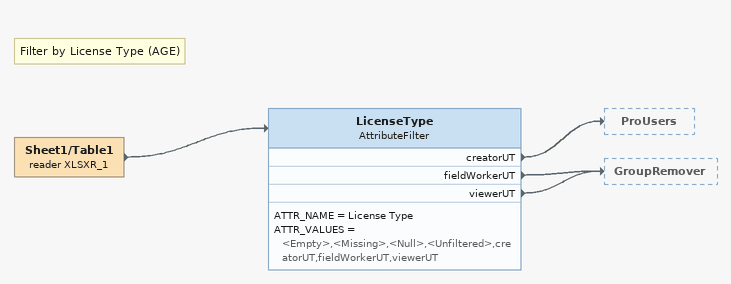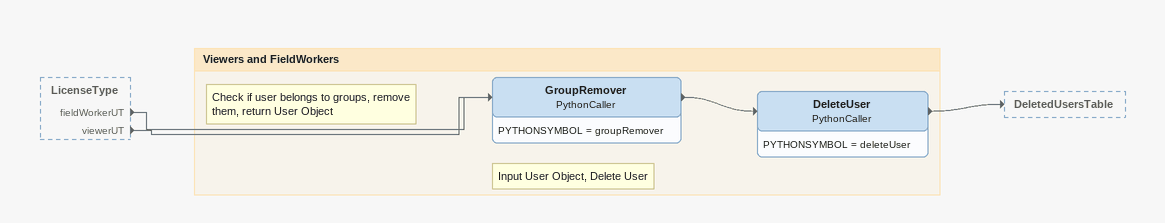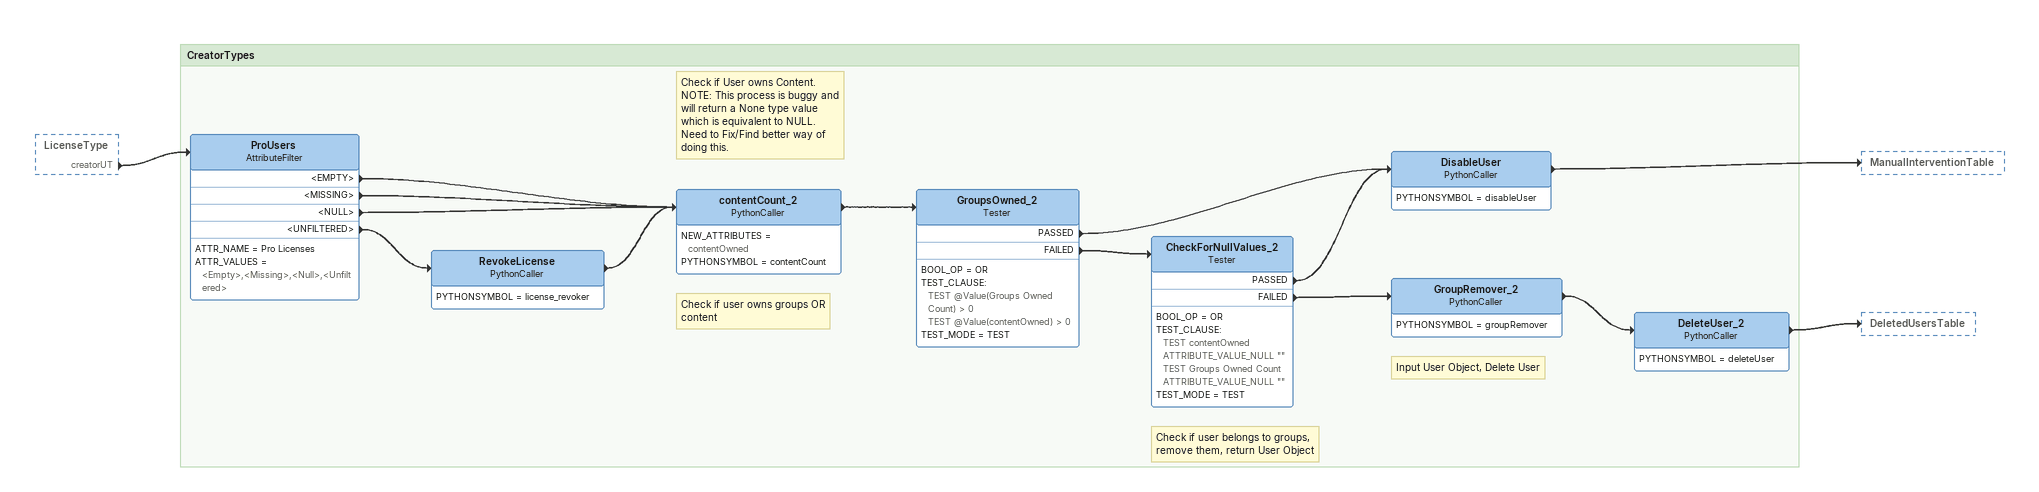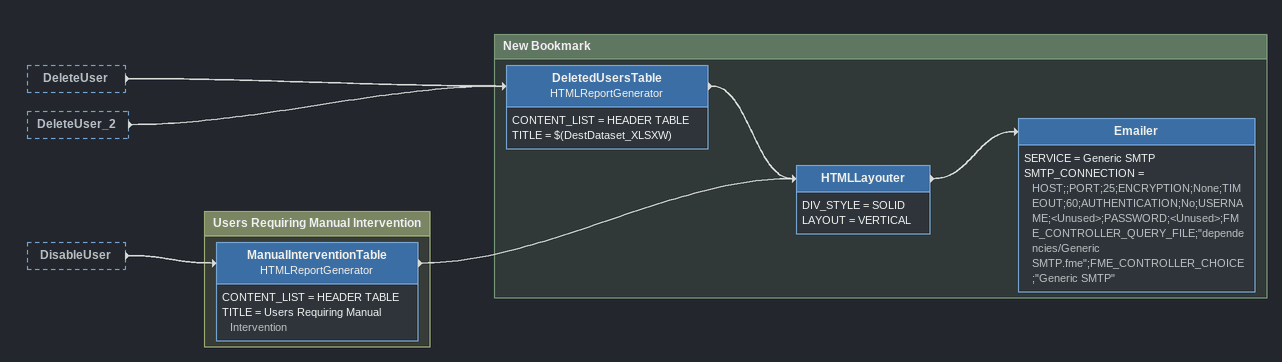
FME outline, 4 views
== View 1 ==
Sheet1/Table1 (reader XLSXR_1)
    -> LicenseType
Note: Filter by License Type (AGE)
LicenseType: AttributeFilter
    ATTR_NAME = License Type
    ATTR_VALUES = <Empty>,<Missing>,<Null>,<Unfiltered>,creatorUT,fieldWorkerUT,viewerUT
    creatorUT -> ProUsers
    fieldWorkerUT -> GroupRemover
    viewerUT -> GroupRemover

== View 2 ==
LicenseType [outside]
    fieldWorkerUT -> GroupRemover
    viewerUT -> GroupRemover

Bookmark: Viewers and FieldWorkers
Note: Check if user belongs to groups, remove them, return User Object
GroupRemover: PythonCaller
    PYTHONSYMBOL = groupRemover
    -> DeleteUser
Note: Input User Object, Delete User
DeleteUser: PythonCaller
    PYTHONSYMBOL = deleteUser
    -> DeletedUsersTable

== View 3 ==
LicenseType [outside]
    creatorUT -> ProUsers

Bookmark: CreatorTypes
ProUsers: AttributeFilter
    ATTR_NAME = Pro Licenses
    ATTR_VALUES = <Empty>,<Missing>,<Null>,<Unfiltered>
    <EMPTY> -> contentCount_2
    <MISSING> -> contentCount_2
    <NULL> -> contentCount_2
    <UNFILTERED> -> RevokeLicense
RevokeLicense: PythonCaller
    PYTHONSYMBOL = license_revoker
    -> contentCount_2
Note: Check if User owns Content. NOTE: This process is buggy and will return a None type value which is equivalent to NULL. / Need to Fix/Find better way of doing this.
contentCount_2: PythonCaller
    NEW_ATTRIBUTES = contentOwned
    PYTHONSYMBOL = contentCount
    -> GroupsOwned_2
Note: Check if user owns groups OR content
GroupsOwned_2: Tester
    BOOL_OP = OR
    TEST_CLAUSE:
      TEST @Value(Groups Owned Count) > 0
      TEST @Value(contentOwned) > 0
    TEST_MODE = TEST
    PASSED -> DisableUser
    FAILED -> CheckForNullValues_2
CheckForNullValues_2: Tester
    BOOL_OP = OR
    TEST_CLAUSE:
      TEST contentOwned ATTRIBUTE_VALUE_NULL ""
      TEST Groups Owned Count ATTRIBUTE_VALUE_NULL ""
    TEST_MODE = TEST
    PASSED -> DisableUser
    FAILED -> GroupRemover_2
DisableUser: PythonCaller
    PYTHONSYMBOL = disableUser
    -> ManualInterventionTable
Note: Check if user belongs to groups, remove them, return User Object
GroupRemover_2: PythonCaller
    PYTHONSYMBOL = groupRemover
    -> DeleteUser_2
Note: Input User Object, Delete User
DeleteUser_2: PythonCaller
    PYTHONSYMBOL = deleteUser
    -> DeletedUsersTable

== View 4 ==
DeleteUser [outside]
    -> DeletedUsersTable
DeleteUser_2 [outside]
    -> DeletedUsersTable
DisableUser [outside]
    -> ManualInterventionTable

Bookmark: Users Requiring Manual Intervention
ManualInterventionTable: HTMLReportGenerator
    CONTENT_LIST = HEADER TABLE
    TITLE = Users Requiring Manual Intervention
    -> HTMLLayouter

Bookmark: New Bookmark
DeletedUsersTable: HTMLReportGenerator
    CONTENT_LIST = HEADER TABLE
    TITLE = $(DestDataset_XLSXW)
    -> HTMLLayouter
HTMLLayouter
    DIV_STYLE = SOLID
    LAYOUT = VERTICAL
    -> Emailer
Emailer
    SERVICE = Generic SMTP
    SMTP_CONNECTION = HOST;;PORT;25;ENCRYPTION;None;TIMEOUT;60;AUTHENTICATION;No;USERNAME;<Unused>;PASSWORD;<Unused>;FME_CONTROLLER_QUERY_FILE;"dependencies/Generic SMTP.fme";FME_CONTROLLER_CHOICE;"Generic SMTP"
